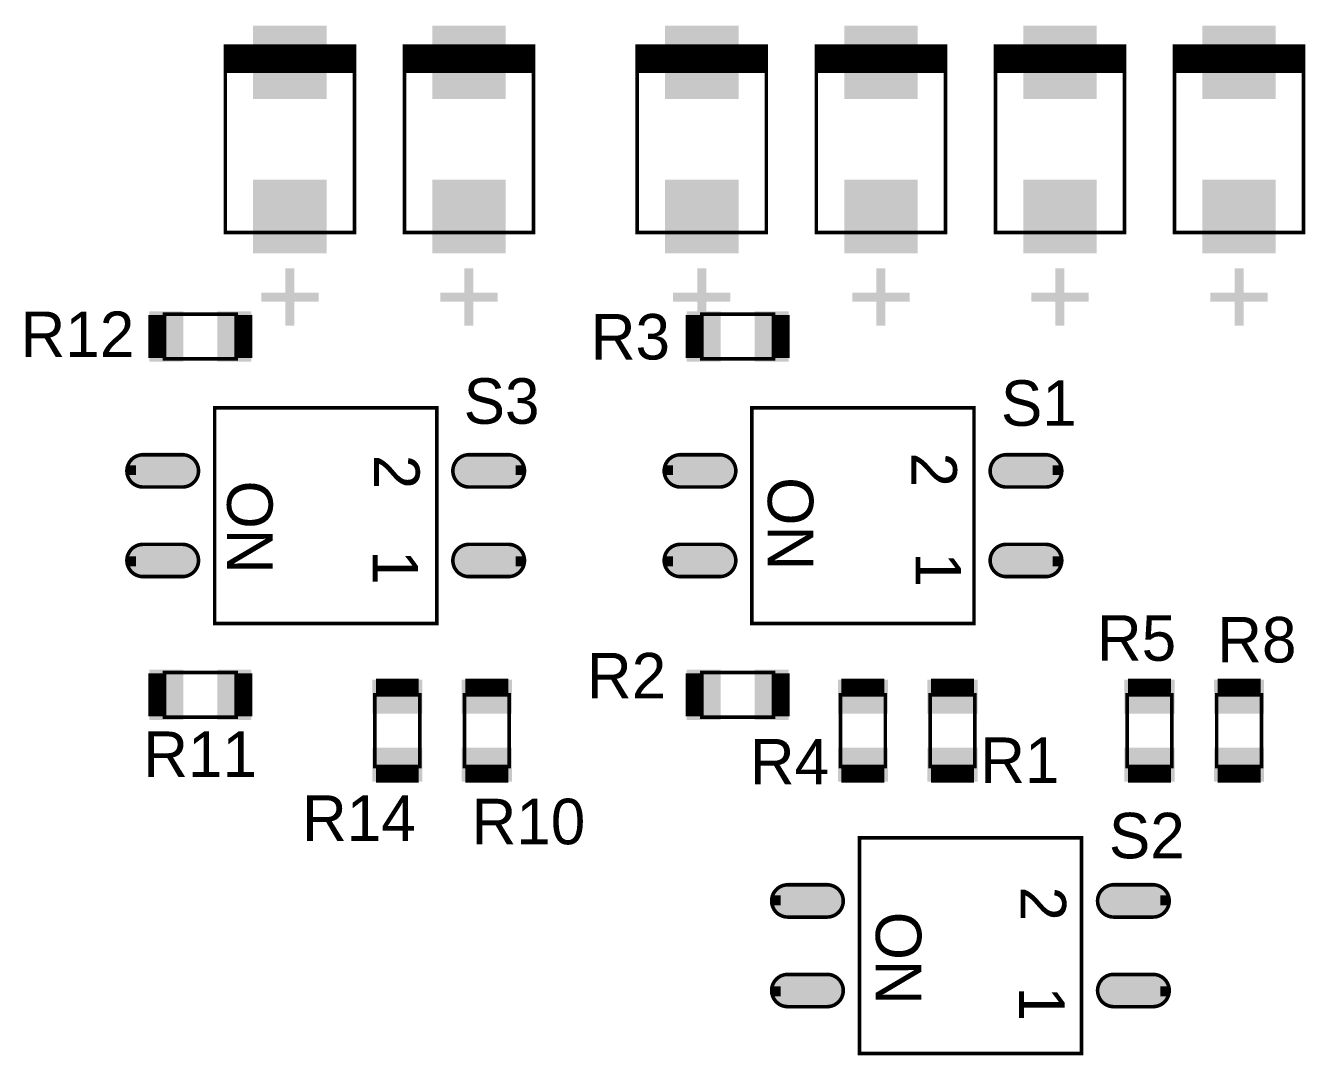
# Model space of a CAD drawing. Extents: x 25 to 880, y 8 to 306.
# Drawn here: x 611.4 to 656.07, y 197.86 to 233.78 of the extents above; entities that cross this region are included whole.
import ezdxf
from ezdxf.enums import TextEntityAlignment as Align

# ---------------------------------------------------------------- set-up
doc = ezdxf.new("R2010")
doc.units = 0
doc.header["$MEASUREMENT"] = 0
doc.layers.add('BOT', color=7, linetype='Continuous')
doc.layers.add('BOT_ASY', color=7, linetype='Continuous')

msp = doc.modelspace()

# ---------------------------------------------------------------- linework, layer by layer
at = {"layer": 'BOT', "const_width": 0.25}
for points in [[(619.47, 231.3375), (621.7825, 231.3375), (621.7825, 233.65), (619.47, 233.65)], [(625.72, 231.3375), (628.0325, 231.3375), (628.0325, 233.65), (625.72, 233.65)], [(633.845, 231.3375), (636.1575, 231.3375), (636.1575, 233.65), (633.845, 233.65)], [(640.095, 231.3375), (642.4075, 231.3375), (642.4075, 233.65), (640.095, 233.65)], [(646.345, 231.3375), (648.6575, 231.3375), (648.6575, 233.65), (646.345, 233.65)], [(652.595, 231.3375), (654.9075, 231.3375), (654.9075, 233.65), (652.595, 233.65)], [(619.47, 225.9625), (621.7825, 225.9625), (621.7825, 228.275), (619.47, 228.275)], [(625.72, 225.9625), (628.0325, 225.9625), (628.0325, 228.275), (625.72, 228.275)], [(633.845, 225.9625), (636.1575, 225.9625), (636.1575, 228.275), (633.845, 228.275)], [(640.095, 225.9625), (642.4075, 225.9625), (642.4075, 228.275), (640.095, 228.275)], [(646.345, 225.9625), (648.6575, 225.9625), (648.6575, 228.275), (646.345, 228.275)], [(652.595, 225.9625), (654.9075, 225.9625), (654.9075, 228.275), (652.595, 228.275)], [(615.845, 222.1812), (616.7825, 222.1812), (616.7825, 223.6813), (615.845, 223.6813)], [(618.22, 222.1812), (619.1575, 222.1812), (619.1575, 223.6813), (618.22, 223.6813)], [(634.595, 222.1812), (635.5325, 222.1812), (635.5325, 223.6813), (634.595, 223.6813)], [(636.97, 222.1812), (637.9075, 222.1812), (637.9075, 223.6813), (636.97, 223.6813)], [(615.845, 209.6812), (616.7825, 209.6812), (616.7825, 211.1813), (615.845, 211.1813)], [(618.22, 209.6812), (619.1575, 209.6812), (619.1575, 211.1813), (618.22, 211.1813)], [(634.595, 209.6812), (635.5325, 209.6812), (635.5325, 211.1813), (634.595, 211.1813)], [(636.97, 209.6812), (637.9075, 209.6812), (637.9075, 211.1813), (636.97, 211.1813)], [(623.6262, 209.9), (625.1262, 209.9), (625.1262, 210.8375), (623.6262, 210.8375)], [(626.7512, 209.9), (628.2512, 209.9), (628.2512, 210.8375), (626.7512, 210.8375)], [(639.8762, 209.9), (641.3762, 209.9), (641.3762, 210.8375), (639.8762, 210.8375)], [(643.0012, 209.9), (644.5012, 209.9), (644.5012, 210.8375), (643.0012, 210.8375)], [(649.8762, 209.9), (651.3762, 209.9), (651.3762, 210.8375), (649.8762, 210.8375)], [(653.0012, 209.9), (654.5012, 209.9), (654.5012, 210.8375), (653.0012, 210.8375)], [(623.6262, 207.525), (625.1262, 207.525), (625.1262, 208.4625), (623.6262, 208.4625)], [(626.7512, 207.525), (628.2512, 207.525), (628.2512, 208.4625), (626.7512, 208.4625)], [(639.8762, 207.525), (641.3762, 207.525), (641.3762, 208.4625), (639.8762, 208.4625)], [(643.0012, 207.525), (644.5012, 207.525), (644.5012, 208.4625), (643.0012, 208.4625)], [(649.8762, 207.525), (651.3762, 207.525), (651.3762, 208.4625), (649.8762, 208.4625)], [(653.0012, 207.525), (654.5012, 207.525), (654.5012, 208.4625), (653.0012, 208.4625)]]:
    msp.add_lwpolyline(points, close=True, dxfattribs=at)
for points in [[(619.6262, 231.3375), (619.6262, 233.65)], [(619.8762, 231.3375), (619.8762, 233.65)], [(620.1262, 231.3375), (620.1262, 233.65)], [(620.3762, 231.3375), (620.3762, 233.65)], [(620.6262, 231.3375), (620.6262, 233.65)], [(620.8762, 231.3375), (620.8762, 233.65)], [(621.1262, 231.3375), (621.1262, 233.65)], [(621.3762, 231.3375), (621.3762, 233.65)], [(621.6262, 231.3375), (621.6262, 233.65)], [(625.8762, 231.3375), (625.8762, 233.65)], [(626.1262, 231.3375), (626.1262, 233.65)], [(626.3762, 231.3375), (626.3762, 233.65)], [(626.6262, 231.3375), (626.6262, 233.65)], [(626.8762, 231.3375), (626.8762, 233.65)], [(627.1262, 231.3375), (627.1262, 233.65)], [(627.3762, 231.3375), (627.3762, 233.65)], [(627.6262, 231.3375), (627.6262, 233.65)], [(627.8762, 231.3375), (627.8762, 233.65)], [(633.8762, 231.3375), (633.8762, 233.65)], [(634.1262, 231.3375), (634.1262, 233.65)], [(634.3762, 231.3375), (634.3762, 233.65)], [(634.6262, 231.3375), (634.6262, 233.65)], [(634.8762, 231.3375), (634.8762, 233.65)], [(635.1262, 231.3375), (635.1262, 233.65)], [(635.3762, 231.3375), (635.3762, 233.65)], [(635.6262, 231.3375), (635.6262, 233.65)], [(635.8762, 231.3375), (635.8762, 233.65)], [(636.1262, 231.3375), (636.1262, 233.65)], [(640.1262, 231.3375), (640.1262, 233.65)], [(640.3762, 231.3375), (640.3762, 233.65)], [(640.6262, 231.3375), (640.6262, 233.65)], [(640.8762, 231.3375), (640.8762, 233.65)], [(641.1262, 231.3375), (641.1262, 233.65)], [(641.3762, 231.3375), (641.3762, 233.65)], [(641.6262, 231.3375), (641.6262, 233.65)], [(641.8762, 231.3375), (641.8762, 233.65)], [(642.1262, 231.3375), (642.1262, 233.65)], [(642.3762, 231.3375), (642.3762, 233.65)], [(646.3762, 231.3375), (646.3762, 233.65)], [(646.6262, 231.3375), (646.6262, 233.65)], [(646.8762, 231.3375), (646.8762, 233.65)], [(647.1262, 231.3375), (647.1262, 233.65)], [(647.3762, 231.3375), (647.3762, 233.65)], [(647.6262, 231.3375), (647.6262, 233.65)], [(647.8762, 231.3375), (647.8762, 233.65)], [(648.1262, 231.3375), (648.1262, 233.65)], [(648.3762, 231.3375), (648.3762, 233.65)], [(648.6262, 231.3375), (648.6262, 233.65)], [(652.6262, 231.3375), (652.6262, 233.65)], [(652.8762, 231.3375), (652.8762, 233.65)], [(653.1262, 231.3375), (653.1262, 233.65)], [(653.3762, 231.3375), (653.3762, 233.65)], [(653.6262, 231.3375), (653.6262, 233.65)], [(653.8762, 231.3375), (653.8762, 233.65)], [(654.1262, 231.3375), (654.1262, 233.65)], [(654.3762, 231.3375), (654.3762, 233.65)], [(654.6262, 231.3375), (654.6262, 233.65)], [(654.8762, 231.3375), (654.8762, 233.65)], [(619.6262, 225.9625), (619.6262, 228.275)], [(619.8762, 225.9625), (619.8762, 228.275)], [(620.1262, 225.9625), (620.1262, 228.275)], [(620.3762, 225.9625), (620.3762, 228.275)], [(620.6262, 225.9625), (620.6262, 228.275)], [(620.8762, 225.9625), (620.8762, 228.275)], [(621.1262, 225.9625), (621.1262, 228.275)], [(621.3762, 225.9625), (621.3762, 228.275)], [(621.6262, 225.9625), (621.6262, 228.275)], [(625.8762, 225.9625), (625.8762, 228.275)], [(626.1262, 225.9625), (626.1262, 228.275)], [(626.3762, 225.9625), (626.3762, 228.275)], [(626.6262, 225.9625), (626.6262, 228.275)], [(626.8762, 225.9625), (626.8762, 228.275)], [(627.1262, 225.9625), (627.1262, 228.275)], [(627.3762, 225.9625), (627.3762, 228.275)], [(627.6262, 225.9625), (627.6262, 228.275)], [(627.8762, 225.9625), (627.8762, 228.275)], [(633.8762, 225.9625), (633.8762, 228.275)], [(634.1262, 225.9625), (634.1262, 228.275)], [(634.3762, 225.9625), (634.3762, 228.275)], [(634.6262, 225.9625), (634.6262, 228.275)], [(634.8762, 225.9625), (634.8762, 228.275)], [(635.1262, 225.9625), (635.1262, 228.275)], [(635.3762, 225.9625), (635.3762, 228.275)], [(635.6262, 225.9625), (635.6262, 228.275)], [(635.8762, 225.9625), (635.8762, 228.275)], [(636.1262, 225.9625), (636.1262, 228.275)], [(640.1262, 225.9625), (640.1262, 228.275)], [(640.3762, 225.9625), (640.3762, 228.275)], [(640.6262, 225.9625), (640.6262, 228.275)], [(640.8762, 225.9625), (640.8762, 228.275)], [(641.1262, 225.9625), (641.1262, 228.275)], [(641.3762, 225.9625), (641.3762, 228.275)], [(641.6262, 225.9625), (641.6262, 228.275)], [(641.8762, 225.9625), (641.8762, 228.275)], [(642.1262, 225.9625), (642.1262, 228.275)], [(642.3762, 225.9625), (642.3762, 228.275)], [(646.3762, 225.9625), (646.3762, 228.275)], [(646.6262, 225.9625), (646.6262, 228.275)], [(646.8762, 225.9625), (646.8762, 228.275)], [(647.1262, 225.9625), (647.1262, 228.275)], [(647.3762, 225.9625), (647.3762, 228.275)], [(647.6262, 225.9625), (647.6262, 228.275)], [(647.8762, 225.9625), (647.8762, 228.275)], [(648.1262, 225.9625), (648.1262, 228.275)], [(648.3762, 225.9625), (648.3762, 228.275)], [(648.6262, 225.9625), (648.6262, 228.275)], [(652.6262, 225.9625), (652.6262, 228.275)], [(652.8762, 225.9625), (652.8762, 228.275)], [(653.1262, 225.9625), (653.1262, 228.275)], [(653.3762, 225.9625), (653.3762, 228.275)], [(653.6262, 225.9625), (653.6262, 228.275)], [(653.8762, 225.9625), (653.8762, 228.275)], [(654.1262, 225.9625), (654.1262, 228.275)], [(654.3762, 225.9625), (654.3762, 228.275)], [(654.6262, 225.9625), (654.6262, 228.275)], [(654.8762, 225.9625), (654.8762, 228.275)], [(615.8762, 222.1812), (615.8762, 223.6813)], [(616.1262, 222.1812), (616.1262, 223.6813)], [(616.3762, 222.1812), (616.3762, 223.6813)], [(616.6262, 222.1812), (616.6262, 223.6813)], [(618.3762, 222.1812), (618.3762, 223.6813)], [(618.6262, 222.1812), (618.6262, 223.6813)], [(618.8762, 222.1812), (618.8762, 223.6813)], [(619.1262, 222.1812), (619.1262, 223.6813)], [(634.6262, 222.1812), (634.6262, 223.6813)], [(634.8762, 222.1812), (634.8762, 223.6813)], [(635.1262, 222.1812), (635.1262, 223.6813)], [(635.3762, 222.1812), (635.3762, 223.6813)], [(637.1262, 222.1812), (637.1262, 223.6813)], [(637.3762, 222.1812), (637.3762, 223.6813)], [(637.6262, 222.1812), (637.6262, 223.6813)], [(637.8762, 222.1812), (637.8762, 223.6813)], [(615.6262, 217.7687), (615.6262, 218.7687)], [(615.8762, 217.7687), (615.8762, 218.7687)], [(616.1262, 217.7687), (616.1262, 218.7687)], [(616.3762, 217.7687), (616.3762, 218.7687)], [(616.6262, 217.7687), (616.6262, 218.7687)], [(616.8762, 217.7787), (616.8762, 218.7587)], [(626.8762, 217.7787), (626.8762, 218.7587)], [(627.1262, 217.7687), (627.1262, 218.7687)], [(627.3762, 217.7687), (627.3762, 218.7687)], [(627.6262, 217.7687), (627.6262, 218.7687)], [(627.8762, 217.7687), (627.8762, 218.7687)], [(628.1262, 217.7687), (628.1262, 218.7687)], [(634.3762, 217.7687), (634.3762, 218.7687)], [(634.6262, 217.7687), (634.6262, 218.7687)], [(634.8762, 217.7687), (634.8762, 218.7687)], [(635.1262, 217.7687), (635.1262, 218.7687)], [(635.3762, 217.7687), (635.3762, 218.7687)], [(635.6262, 217.7787), (635.6262, 218.7587)], [(645.6262, 217.7787), (645.6262, 218.7587)], [(645.8762, 217.7687), (645.8762, 218.7687)], [(646.1262, 217.7687), (646.1262, 218.7687)], [(646.3762, 217.7687), (646.3762, 218.7687)], [(646.6262, 217.7687), (646.6262, 218.7687)], [(646.8762, 217.7687), (646.8762, 218.7687)], [(615.1262, 218.095), (615.1262, 218.4425)], [(615.3762, 217.82), (615.3762, 218.7175)], [(617.1262, 217.9062), (617.1262, 218.6312)], [(626.6262, 217.9062), (626.6262, 218.6312)], [(628.3762, 217.82), (628.3762, 218.7175)], [(628.6262, 218.095), (628.6262, 218.4425)], [(633.8762, 218.095), (633.8762, 218.4425)], [(634.1262, 217.82), (634.1262, 218.7175)], [(635.8762, 217.9062), (635.8762, 218.6312)], [(645.3762, 217.9062), (645.3762, 218.6312)], [(647.1262, 217.82), (647.1262, 218.7175)], [(647.3762, 218.095), (647.3762, 218.4425)], [(615.1262, 214.92), (615.1262, 215.2675)], [(615.3762, 214.645), (615.3762, 215.5425)], [(615.6262, 214.5937), (615.6262, 215.5937)], [(615.8762, 214.5937), (615.8762, 215.5937)], [(616.1262, 214.5937), (616.1262, 215.5937)], [(616.3762, 214.5937), (616.3762, 215.5937)], [(616.6262, 214.5937), (616.6262, 215.5937)], [(616.8762, 214.6037), (616.8762, 215.5837)], [(617.1262, 214.7312), (617.1262, 215.4562)], [(626.6262, 214.7312), (626.6262, 215.4562)], [(626.8762, 214.6037), (626.8762, 215.5837)], [(627.1262, 214.5937), (627.1262, 215.5937)], [(627.3762, 214.5937), (627.3762, 215.5937)], [(627.6262, 214.5937), (627.6262, 215.5937)], [(627.8762, 214.5937), (627.8762, 215.5937)], [(628.1262, 214.5937), (628.1262, 215.5937)], [(628.3762, 214.645), (628.3762, 215.5425)], [(628.6262, 214.92), (628.6262, 215.2675)], [(633.8762, 214.92), (633.8762, 215.2675)], [(634.1262, 214.645), (634.1262, 215.5425)], [(634.3762, 214.5937), (634.3762, 215.5937)], [(634.6262, 214.5937), (634.6262, 215.5937)], [(634.8762, 214.5937), (634.8762, 215.5937)], [(635.1262, 214.5937), (635.1262, 215.5937)], [(635.3762, 214.5937), (635.3762, 215.5937)], [(635.6262, 214.6037), (635.6262, 215.5837)], [(635.8762, 214.7312), (635.8762, 215.4562)], [(645.3762, 214.7312), (645.3762, 215.4562)], [(645.6262, 214.6037), (645.6262, 215.5837)], [(645.8762, 214.5937), (645.8762, 215.5937)], [(646.1262, 214.5937), (646.1262, 215.5937)], [(646.3762, 214.5937), (646.3762, 215.5937)], [(646.6262, 214.5937), (646.6262, 215.5937)], [(646.8762, 214.5937), (646.8762, 215.5937)], [(647.1262, 214.645), (647.1262, 215.5425)], [(647.3762, 214.92), (647.3762, 215.2675)], [(615.8762, 209.6812), (615.8762, 211.1813)], [(616.1262, 209.6812), (616.1262, 211.1813)], [(616.3762, 209.6812), (616.3762, 211.1813)], [(616.6262, 209.6812), (616.6262, 211.1813)], [(618.3762, 209.6812), (618.3762, 211.1813)], [(618.6262, 209.6812), (618.6262, 211.1813)], [(618.8762, 209.6812), (618.8762, 211.1813)], [(619.1262, 209.6812), (619.1262, 211.1813)], [(634.6262, 209.6812), (634.6262, 211.1813)], [(634.8762, 209.6812), (634.8762, 211.1813)], [(635.1262, 209.6812), (635.1262, 211.1813)], [(635.3762, 209.6812), (635.3762, 211.1813)], [(637.1262, 209.6812), (637.1262, 211.1813)], [(637.3762, 209.6812), (637.3762, 211.1813)], [(637.6262, 209.6812), (637.6262, 211.1813)], [(637.8762, 209.6812), (637.8762, 211.1813)], [(623.6262, 209.9), (623.6262, 210.8375)], [(623.8762, 209.9), (623.8762, 210.8375)], [(624.1262, 209.9), (624.1262, 210.8375)], [(624.3762, 209.9), (624.3762, 210.8375)], [(624.6262, 209.9), (624.6262, 210.8375)], [(624.8762, 209.9), (624.8762, 210.8375)], [(625.1262, 209.9), (625.1262, 210.8375)], [(626.8762, 209.9), (626.8762, 210.8375)], [(627.1262, 209.9), (627.1262, 210.8375)], [(627.3762, 209.9), (627.3762, 210.8375)], [(627.6262, 209.9), (627.6262, 210.8375)], [(627.8762, 209.9), (627.8762, 210.8375)], [(628.1262, 209.9), (628.1262, 210.8375)], [(639.8762, 209.9), (639.8762, 210.8375)], [(640.1262, 209.9), (640.1262, 210.8375)], [(640.3762, 209.9), (640.3762, 210.8375)], [(640.6262, 209.9), (640.6262, 210.8375)], [(640.8762, 209.9), (640.8762, 210.8375)], [(641.1262, 209.9), (641.1262, 210.8375)], [(641.3762, 209.9), (641.3762, 210.8375)], [(643.1262, 209.9), (643.1262, 210.8375)], [(643.3762, 209.9), (643.3762, 210.8375)], [(643.6262, 209.9), (643.6262, 210.8375)], [(643.8762, 209.9), (643.8762, 210.8375)], [(644.1262, 209.9), (644.1262, 210.8375)], [(644.3762, 209.9), (644.3762, 210.8375)], [(649.8762, 209.9), (649.8762, 210.8375)], [(650.1262, 209.9), (650.1262, 210.8375)], [(650.3762, 209.9), (650.3762, 210.8375)], [(650.6262, 209.9), (650.6262, 210.8375)], [(650.8762, 209.9), (650.8762, 210.8375)], [(651.1262, 209.9), (651.1262, 210.8375)], [(651.3762, 209.9), (651.3762, 210.8375)], [(653.1262, 209.9), (653.1262, 210.8375)], [(653.3762, 209.9), (653.3762, 210.8375)], [(653.6262, 209.9), (653.6262, 210.8375)], [(653.8762, 209.9), (653.8762, 210.8375)], [(654.1262, 209.9), (654.1262, 210.8375)], [(654.3762, 209.9), (654.3762, 210.8375)], [(623.6262, 207.525), (623.6262, 208.4625)], [(623.8762, 207.525), (623.8762, 208.4625)], [(624.1262, 207.525), (624.1262, 208.4625)], [(624.3762, 207.525), (624.3762, 208.4625)], [(624.6262, 207.525), (624.6262, 208.4625)], [(624.8762, 207.525), (624.8762, 208.4625)], [(625.1262, 207.525), (625.1262, 208.4625)], [(626.8762, 207.525), (626.8762, 208.4625)], [(627.1262, 207.525), (627.1262, 208.4625)], [(627.3762, 207.525), (627.3762, 208.4625)], [(627.6262, 207.525), (627.6262, 208.4625)], [(627.8762, 207.525), (627.8762, 208.4625)], [(628.1262, 207.525), (628.1262, 208.4625)], [(639.8762, 207.525), (639.8762, 208.4625)], [(640.1262, 207.525), (640.1262, 208.4625)], [(640.3762, 207.525), (640.3762, 208.4625)], [(640.6262, 207.525), (640.6262, 208.4625)], [(640.8762, 207.525), (640.8762, 208.4625)], [(641.1262, 207.525), (641.1262, 208.4625)], [(641.3762, 207.525), (641.3762, 208.4625)], [(643.1262, 207.525), (643.1262, 208.4625)], [(643.3762, 207.525), (643.3762, 208.4625)], [(643.6262, 207.525), (643.6262, 208.4625)], [(643.8762, 207.525), (643.8762, 208.4625)], [(644.1262, 207.525), (644.1262, 208.4625)], [(644.3762, 207.525), (644.3762, 208.4625)], [(649.8762, 207.525), (649.8762, 208.4625)], [(650.1262, 207.525), (650.1262, 208.4625)], [(650.3762, 207.525), (650.3762, 208.4625)], [(650.6262, 207.525), (650.6262, 208.4625)], [(650.8762, 207.525), (650.8762, 208.4625)], [(651.1262, 207.525), (651.1262, 208.4625)], [(651.3762, 207.525), (651.3762, 208.4625)], [(653.1262, 207.525), (653.1262, 208.4625)], [(653.3762, 207.525), (653.3762, 208.4625)], [(653.6262, 207.525), (653.6262, 208.4625)], [(653.8762, 207.525), (653.8762, 208.4625)], [(654.1262, 207.525), (654.1262, 208.4625)], [(654.3762, 207.525), (654.3762, 208.4625)], [(637.8762, 202.82), (637.8762, 203.7175)], [(638.1262, 202.7687), (638.1262, 203.7687)], [(638.3762, 202.7687), (638.3762, 203.7687)], [(638.6262, 202.7687), (638.6262, 203.7687)], [(638.8762, 202.7687), (638.8762, 203.7687)], [(639.1262, 202.7687), (639.1262, 203.7687)], [(639.3762, 202.7787), (639.3762, 203.7587)], [(639.6262, 202.9062), (639.6262, 203.6312)], [(649.1262, 202.9062), (649.1262, 203.6312)], [(649.3762, 202.7787), (649.3762, 203.7587)], [(649.6262, 202.7687), (649.6262, 203.7687)], [(649.8762, 202.7687), (649.8762, 203.7687)], [(650.1262, 202.7687), (650.1262, 203.7687)], [(650.3762, 202.7687), (650.3762, 203.7687)], [(650.6262, 202.7687), (650.6262, 203.7687)], [(650.8762, 202.82), (650.8762, 203.7175)], [(637.6262, 203.095), (637.6262, 203.4425)], [(651.1262, 203.095), (651.1262, 203.4425)], [(637.8762, 199.645), (637.8762, 200.5425)], [(638.1262, 199.5937), (638.1262, 200.5937)], [(638.3762, 199.5937), (638.3762, 200.5937)], [(638.6262, 199.5937), (638.6262, 200.5937)], [(638.8762, 199.5937), (638.8762, 200.5937)], [(639.1262, 199.5937), (639.1262, 200.5937)], [(639.3762, 199.6037), (639.3762, 200.5837)], [(639.6262, 199.7312), (639.6262, 200.4562)], [(649.1262, 199.7312), (649.1262, 200.4562)], [(649.3762, 199.6037), (649.3762, 200.5837)], [(649.6262, 199.5937), (649.6262, 200.5937)], [(649.8762, 199.5937), (649.8762, 200.5937)], [(650.1262, 199.5937), (650.1262, 200.5937)], [(650.3762, 199.5937), (650.3762, 200.5937)], [(650.6262, 199.5937), (650.6262, 200.5937)], [(650.8762, 199.645), (650.8762, 200.5425)], [(637.6262, 199.92), (637.6262, 200.2675)], [(651.1262, 199.92), (651.1262, 200.2675)]]:
    msp.add_lwpolyline(points, dxfattribs=at)
for points in [[(615.595, 218.7687, 1), (615.595, 217.7687), (616.7825, 217.7687, 1), (616.7825, 218.7687)], [(626.97, 218.7687, 1), (626.97, 217.7687), (628.1575, 217.7687, 1), (628.1575, 218.7687)], [(634.345, 218.7687, 1), (634.345, 217.7687), (635.5325, 217.7687, 1), (635.5325, 218.7687)], [(645.72, 218.7687, 1), (645.72, 217.7687), (646.9075, 217.7687, 1), (646.9075, 218.7687)], [(615.595, 215.5937, 1), (615.595, 214.5937), (616.7825, 214.5937, 1), (616.7825, 215.5937)], [(626.97, 215.5937, 1), (626.97, 214.5937), (628.1575, 214.5937, 1), (628.1575, 215.5937)], [(634.345, 215.5937, 1), (634.345, 214.5937), (635.5325, 214.5937, 1), (635.5325, 215.5937)], [(645.72, 215.5937, 1), (645.72, 214.5937), (646.9075, 214.5937, 1), (646.9075, 215.5937)], [(638.095, 203.7687, 1), (638.095, 202.7687), (639.2825, 202.7687, 1), (639.2825, 203.7687)], [(649.47, 203.7687, 1), (649.47, 202.7687), (650.6575, 202.7687, 1), (650.6575, 203.7687)], [(638.095, 200.5937, 1), (638.095, 199.5937), (639.2825, 199.5937, 1), (639.2825, 200.5937)], [(649.47, 200.5937, 1), (649.47, 199.5937), (650.6575, 199.5937, 1), (650.6575, 200.5937)]]:
    msp.add_lwpolyline(points, format="xyb", close=True, dxfattribs=at)
at = {"layer": 'BOT_ASY'}
for points, const_width in [([(618.3737, 233.0563), (622.8787, 233.0563), (622.8787, 226.5562), (618.3737, 226.5562), (618.3737, 233.0563)], 0.125), ([(618.3737, 232.9312), (622.8787, 232.9312)], 0.125), ([(618.3737, 232.8062), (622.8787, 232.8062)], 0.125), ([(618.3737, 232.6812), (622.8787, 232.6812)], 0.125), ([(624.6237, 233.0563), (629.1287, 233.0563), (629.1287, 226.5562), (624.6237, 226.5562), (624.6237, 233.0563)], 0.125), ([(624.6237, 232.9312), (629.1287, 232.9312)], 0.125), ([(624.6237, 232.8062), (629.1287, 232.8062)], 0.125), ([(624.6237, 232.6812), (629.1287, 232.6812)], 0.125), ([(632.7487, 233.0563), (637.2537, 233.0563), (637.2537, 226.5562), (632.7487, 226.5562), (632.7487, 233.0563)], 0.125), ([(632.7487, 232.9312), (637.2537, 232.9312)], 0.125), ([(632.7487, 232.8062), (637.2537, 232.8062)], 0.125), ([(632.7487, 232.6812), (637.2537, 232.6812)], 0.125), ([(638.9987, 233.0563), (643.5037, 233.0563), (643.5037, 226.5562), (638.9987, 226.5562), (638.9987, 233.0563)], 0.125), ([(638.9987, 232.9312), (643.5037, 232.9312)], 0.125), ([(638.9987, 232.8062), (643.5037, 232.8062)], 0.125), ([(638.9987, 232.6812), (643.5037, 232.6812)], 0.125), ([(645.2487, 233.0563), (649.7537, 233.0563), (649.7537, 226.5562), (645.2487, 226.5562), (645.2487, 233.0563)], 0.125), ([(645.2487, 232.9312), (649.7537, 232.9312)], 0.125), ([(645.2487, 232.8062), (649.7537, 232.8062)], 0.125), ([(645.2487, 232.6812), (649.7537, 232.6812)], 0.125), ([(651.4987, 233.0563), (656.0037, 233.0563), (656.0037, 226.5562), (651.4987, 226.5562), (651.4987, 233.0563)], 0.125), ([(651.4987, 232.9312), (656.0037, 232.9312)], 0.125), ([(651.4987, 232.8062), (656.0037, 232.8062)], 0.125), ([(651.4987, 232.6812), (656.0037, 232.6812)], 0.125), ([(618.3737, 232.5563), (622.8787, 232.5563)], 0.125), ([(618.3737, 232.4313), (622.8787, 232.4313)], 0.125), ([(618.3737, 232.3062), (622.8787, 232.3062)], 0.125), ([(624.6237, 232.5563), (629.1287, 232.5563)], 0.125), ([(624.6237, 232.4313), (629.1287, 232.4313)], 0.125), ([(624.6237, 232.3062), (629.1287, 232.3062)], 0.125), ([(632.7487, 232.5563), (637.2537, 232.5563)], 0.125), ([(632.7487, 232.4313), (637.2537, 232.4313)], 0.125), ([(632.7487, 232.3062), (637.2537, 232.3062)], 0.125), ([(638.9987, 232.5563), (643.5037, 232.5563)], 0.125), ([(638.9987, 232.4313), (643.5037, 232.4313)], 0.125), ([(638.9987, 232.3062), (643.5037, 232.3062)], 0.125), ([(645.2487, 232.5563), (649.7537, 232.5563)], 0.125), ([(645.2487, 232.4313), (649.7537, 232.4313)], 0.125), ([(645.2487, 232.3062), (649.7537, 232.3062)], 0.125), ([(651.4987, 232.5563), (656.0037, 232.5563)], 0.125), ([(651.4987, 232.4313), (656.0037, 232.4313)], 0.125), ([(651.4987, 232.3062), (656.0037, 232.3062)], 0.125), ([(618.3737, 232.1812), (622.8787, 232.1812)], 0.125), ([(624.6237, 232.1812), (629.1287, 232.1812)], 0.125), ([(632.7487, 232.1812), (637.2537, 232.1812)], 0.125), ([(638.9987, 232.1812), (643.5037, 232.1812)], 0.125), ([(645.2487, 232.1812), (649.7537, 232.1812)], 0.125), ([(651.4987, 232.1812), (656.0037, 232.1812)], 0.125), ([(620.6262, 225.3062), (620.6262, 223.3062)], 0.3125), ([(626.8762, 225.3062), (626.8762, 223.3062)], 0.3125), ([(635.0012, 225.3062), (635.0012, 223.3062)], 0.3125), ([(641.2512, 225.3062), (641.2512, 223.3062)], 0.3125), ([(647.5012, 225.3062), (647.5012, 223.3062)], 0.3125), ([(653.7512, 225.3062), (653.7512, 223.3062)], 0.3125), ([(621.6262, 224.3063), (619.6262, 224.3063)], 0.3125), ([(627.8762, 224.3063), (625.8762, 224.3063)], 0.3125), ([(636.0012, 224.3063), (634.0012, 224.3063)], 0.3125), ([(642.2512, 224.3063), (640.2512, 224.3063)], 0.3125), ([(648.5012, 224.3063), (646.5012, 224.3063)], 0.3125), ([(654.7512, 224.3063), (652.7512, 224.3063)], 0.3125), ([(618.7512, 223.7125), (618.7512, 222.15), (616.2512, 222.15), (616.2512, 223.7125), (618.7512, 223.7125)], 0.125), ([(637.5012, 223.7125), (637.5012, 222.15), (635.0012, 222.15), (635.0012, 223.7125), (637.5012, 223.7125)], 0.125), ([(615.7512, 222.1812), (615.7512, 223.6813)], 0.125), ([(615.8762, 222.1812), (615.8762, 223.6813)], 0.125), ([(616.0012, 222.1812), (616.0012, 223.6813)], 0.125), ([(616.1262, 222.1812), (616.1262, 223.6813)], 0.125), ([(618.8762, 222.1812), (618.8762, 223.6813)], 0.125), ([(619.0012, 222.1812), (619.0012, 223.6813)], 0.125), ([(619.1262, 222.1812), (619.1262, 223.6813)], 0.125), ([(619.2512, 222.1812), (619.2512, 223.6813)], 0.125), ([(634.5012, 222.1812), (634.5012, 223.6813)], 0.125), ([(634.6262, 222.1812), (634.6262, 223.6813)], 0.125), ([(634.7512, 222.1812), (634.7512, 223.6813)], 0.125), ([(634.8762, 222.1812), (634.8762, 223.6813)], 0.125), ([(637.6262, 222.1812), (637.6262, 223.6813)], 0.125), ([(637.7512, 222.1812), (637.7512, 223.6813)], 0.125), ([(637.8762, 222.1812), (637.8762, 223.6813)], 0.125), ([(638.0012, 222.1812), (638.0012, 223.6813)], 0.125), ([(625.7512, 220.4437), (625.7512, 212.9187), (618.0012, 212.9187), (618.0012, 220.4437), (625.7512, 220.4437)], 0.125), ([(644.5012, 220.4437), (644.5012, 212.9187), (636.7512, 212.9187), (636.7512, 220.4437), (644.5012, 220.4437)], 0.125), ([(618.7512, 211.2125), (618.7512, 209.65), (616.2512, 209.65), (616.2512, 211.2125), (618.7512, 211.2125)], 0.125), ([(637.5012, 211.2125), (637.5012, 209.65), (635.0012, 209.65), (635.0012, 211.2125), (637.5012, 211.2125)], 0.125), ([(615.7512, 209.6812), (615.7512, 211.1813)], 0.125), ([(615.8762, 209.6812), (615.8762, 211.1813)], 0.125), ([(616.0012, 209.6812), (616.0012, 211.1813)], 0.125), ([(616.1262, 209.6812), (616.1262, 211.1813)], 0.125), ([(618.8762, 209.6812), (618.8762, 211.1813)], 0.125), ([(619.0012, 209.6812), (619.0012, 211.1813)], 0.125), ([(619.1262, 209.6812), (619.1262, 211.1813)], 0.125), ([(619.2512, 209.6812), (619.2512, 211.1813)], 0.125), ([(623.6262, 210.9312), (625.1262, 210.9312)], 0.125), ([(623.6262, 210.8062), (625.1262, 210.8062)], 0.125), ([(626.7512, 210.9312), (628.2512, 210.9312)], 0.125), ([(626.7512, 210.8062), (628.2512, 210.8062)], 0.125), ([(634.5012, 209.6812), (634.5012, 211.1813)], 0.125), ([(634.6262, 209.6812), (634.6262, 211.1813)], 0.125), ([(634.7512, 209.6812), (634.7512, 211.1813)], 0.125), ([(634.8762, 209.6812), (634.8762, 211.1813)], 0.125), ([(637.6262, 209.6812), (637.6262, 211.1813)], 0.125), ([(637.7512, 209.6812), (637.7512, 211.1813)], 0.125), ([(637.8762, 209.6812), (637.8762, 211.1813)], 0.125), ([(638.0012, 209.6812), (638.0012, 211.1813)], 0.125), ([(639.8762, 210.9312), (641.3762, 210.9312)], 0.125), ([(639.8762, 210.8062), (641.3762, 210.8062)], 0.125), ([(643.0012, 210.9312), (644.5012, 210.9312)], 0.125), ([(643.0012, 210.8062), (644.5012, 210.8062)], 0.125), ([(649.8762, 210.9312), (651.3762, 210.9312)], 0.125), ([(649.8762, 210.8062), (651.3762, 210.8062)], 0.125), ([(653.0012, 210.9312), (654.5012, 210.9312)], 0.125), ([(653.0012, 210.8062), (654.5012, 210.8062)], 0.125), ([(625.1575, 207.9312), (623.595, 207.9312), (623.595, 210.4312), (625.1575, 210.4312), (625.1575, 207.9312)], 0.125), ([(623.6262, 210.6813), (625.1262, 210.6813)], 0.125), ([(623.6262, 210.5563), (625.1262, 210.5563)], 0.125), ([(628.2825, 207.9312), (626.72, 207.9312), (626.72, 210.4312), (628.2825, 210.4312), (628.2825, 207.9312)], 0.125), ([(626.7512, 210.6813), (628.2512, 210.6813)], 0.125), ([(626.7512, 210.5563), (628.2512, 210.5563)], 0.125), ([(641.4075, 207.9312), (639.845, 207.9312), (639.845, 210.4312), (641.4075, 210.4312), (641.4075, 207.9312)], 0.125), ([(639.8762, 210.6813), (641.3762, 210.6813)], 0.125), ([(639.8762, 210.5563), (641.3762, 210.5563)], 0.125), ([(644.5325, 207.9312), (642.97, 207.9312), (642.97, 210.4312), (644.5325, 210.4312), (644.5325, 207.9312)], 0.125), ([(643.0012, 210.6813), (644.5012, 210.6813)], 0.125), ([(643.0012, 210.5563), (644.5012, 210.5563)], 0.125), ([(651.4075, 207.9312), (649.845, 207.9312), (649.845, 210.4312), (651.4075, 210.4312), (651.4075, 207.9312)], 0.125), ([(649.8762, 210.6813), (651.3762, 210.6813)], 0.125), ([(649.8762, 210.5563), (651.3762, 210.5563)], 0.125), ([(654.5325, 207.9312), (652.97, 207.9312), (652.97, 210.4312), (654.5325, 210.4312), (654.5325, 207.9312)], 0.125), ([(653.0012, 210.6813), (654.5012, 210.6813)], 0.125), ([(653.0012, 210.5563), (654.5012, 210.5563)], 0.125), ([(623.6262, 207.8062), (625.1262, 207.8062)], 0.125), ([(623.6262, 207.6812), (625.1262, 207.6812)], 0.125), ([(626.7512, 207.8062), (628.2512, 207.8062)], 0.125), ([(626.7512, 207.6812), (628.2512, 207.6812)], 0.125), ([(639.8762, 207.8062), (641.3762, 207.8062)], 0.125), ([(639.8762, 207.6812), (641.3762, 207.6812)], 0.125), ([(643.0012, 207.8062), (644.5012, 207.8062)], 0.125), ([(643.0012, 207.6812), (644.5012, 207.6812)], 0.125), ([(649.8762, 207.8062), (651.3762, 207.8062)], 0.125), ([(649.8762, 207.6812), (651.3762, 207.6812)], 0.125), ([(653.0012, 207.8062), (654.5012, 207.8062)], 0.125), ([(653.0012, 207.6812), (654.5012, 207.6812)], 0.125), ([(623.6262, 207.5563), (625.1262, 207.5563)], 0.125), ([(623.6262, 207.4313), (625.1262, 207.4313)], 0.125), ([(626.7512, 207.5563), (628.2512, 207.5563)], 0.125), ([(626.7512, 207.4313), (628.2512, 207.4313)], 0.125), ([(639.8762, 207.5563), (641.3762, 207.5563)], 0.125), ([(639.8762, 207.4313), (641.3762, 207.4313)], 0.125), ([(643.0012, 207.5563), (644.5012, 207.5563)], 0.125), ([(643.0012, 207.4313), (644.5012, 207.4313)], 0.125), ([(649.8762, 207.5563), (651.3762, 207.5563)], 0.125), ([(649.8762, 207.4313), (651.3762, 207.4313)], 0.125), ([(653.0012, 207.5563), (654.5012, 207.5563)], 0.125), ([(653.0012, 207.4313), (654.5012, 207.4313)], 0.125), ([(648.2512, 205.4437), (648.2512, 197.9187), (640.5012, 197.9187), (640.5012, 205.4437), (648.2512, 205.4437)], 0.125)]:
    msp.add_lwpolyline(points, dxfattribs=dict(at, const_width=const_width))
at = {"layer": 'BOT_ASY', "const_width": 0.125}
for points in [[(616.8762, 217.6812), (615.5012, 217.6812, -1), (615.5012, 218.8063), (616.8762, 218.8063, -1), (616.8762, 217.6812)], [(628.2512, 217.6812), (626.8762, 217.6812, -1), (626.8762, 218.8063), (628.2512, 218.8063, -1), (628.2512, 217.6812)], [(635.6262, 217.6812), (634.2512, 217.6812, -1), (634.2512, 218.8063), (635.6262, 218.8063, -1), (635.6262, 217.6812)], [(647.0012, 217.6812), (645.6262, 217.6812, -1), (645.6262, 218.8063), (647.0012, 218.8063, -1), (647.0012, 217.6812)], [(616.8762, 214.5562), (615.5012, 214.5562, -1), (615.5012, 215.6813), (616.8762, 215.6813, -1), (616.8762, 214.5562)], [(628.2512, 214.5562), (626.8762, 214.5562, -1), (626.8762, 215.6813), (628.2512, 215.6813, -1), (628.2512, 214.5562)], [(635.6262, 214.5562), (634.2512, 214.5562, -1), (634.2512, 215.6813), (635.6262, 215.6813, -1), (635.6262, 214.5562)], [(647.0012, 214.5562), (645.6262, 214.5562, -1), (645.6262, 215.6813), (647.0012, 215.6813, -1), (647.0012, 214.5562)], [(639.3762, 202.6812), (638.0012, 202.6812, -1), (638.0012, 203.8063), (639.3762, 203.8063, -1), (639.3762, 202.6812)], [(650.7512, 202.6812), (649.3762, 202.6812, -1), (649.3762, 203.8063), (650.7512, 203.8063, -1), (650.7512, 202.6812)], [(639.3762, 199.5562), (638.0012, 199.5562, -1), (638.0012, 200.6813), (639.3762, 200.6813, -1), (639.3762, 199.5562)], [(650.7512, 199.5562), (649.3762, 199.5562, -1), (649.3762, 200.6813), (650.7512, 200.6813, -1), (650.7512, 199.5562)]]:
    msp.add_lwpolyline(points, format="xyb", dxfattribs=at)

# ---------------------------------------------------------------- texts
at = {"layer": 'BOT_ASY', "width": 1.019685}
for s, p in [('R12', (613.2114, 222.2137)), ('R3', (632.5096, 222.1285)), ('S3', (628.0133, 219.8877)), ('S1', (646.7633, 219.8155)), ('R5', (650.1725, 211.6211)), ('R8', (654.3707, 211.5618)), ('R2', (632.3762, 210.3062)), ('R11', (617.4929, 207.5674)), ('R4', (638.0608, 207.3062)), ('R1', (646.1009, 207.3575)), ('R14', (623.0337, 205.3396)), ('R10', (628.9503, 205.2211)), ('S2', (650.533, 204.7297))]:
    msp.add_text(s, height=1.5875, dxfattribs=at).set_placement(p, align=Align.CENTER)
for s, p in [('2', (623.5662, 218.8072)), ('2', (642.3162, 218.8862)), ('ON', (618.4357, 217.9072)), ('ON', (637.3043, 218.0257)), ('1', (623.5132, 215.4782)), ('1', (642.4607, 215.3992)), ('2', (646.1255, 203.7479)), ('ON', (641.074, 202.8677)), ('1', (646.0725, 200.2609))]:
    msp.add_text(s, height=1.5875, rotation=270, dxfattribs=at).set_placement(p)

doc.saveas('drawing.dxf')
